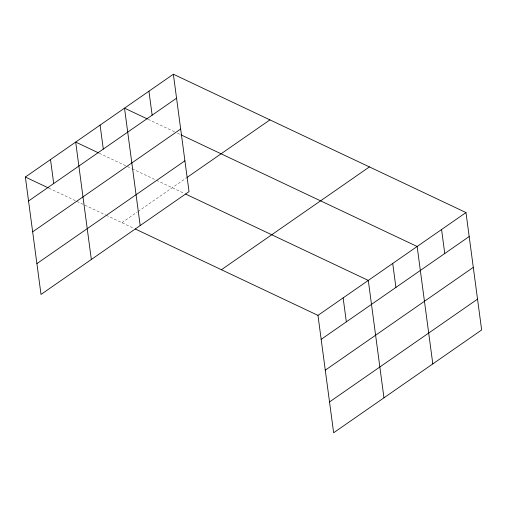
<?xml version="1.0" encoding="UTF-8"?>
<svg xmlns="http://www.w3.org/2000/svg" width="507" height="507" viewBox="0 0 507 507"><rect width="100%" height="100%" fill="white"/><g stroke="black" fill="none" stroke-linecap="round" stroke-linejoin="round"><path stroke-width="0.38" stroke-dasharray="2.54 1.9" d="M121.914 222.687L137.403 211.932M138.043 211.482L186.38 177.913M148.12 119.316L174.592 131.826M177.45 133.176L180.308 134.532M99.277 153.241L131.465 168.457M132.181 168.793L155.788 179.953M156.505 180.296L184.237 193.401M48.957 188.198L76.139 201.045M76.855 201.387L105.462 214.911M106.178 215.247L133.911 228.359"/><path stroke-width="0.76" d="M173.362 74.225L189.029 191.627L41.016 294.44L25.35 177.038L173.362 74.225L465.984 212.56L481.65 329.962L333.638 432.775L317.971 315.373L135.325 229.025M28.55 201.006L176.563 98.2M32.663 231.838L180.676 129.031M36.903 263.608L184.909 160.795M187.02 177.463L269.927 119.88M221.407 269.724L369.419 166.911M317.971 315.373L465.984 212.56M321.172 339.341L469.184 236.535M325.285 370.173L473.297 267.366M329.525 401.943L477.537 299.13M147.41 118.974L124.519 108.156L140.179 225.558M181.024 134.868L417.141 246.491L432.807 363.893M98.561 152.905L75.676 142.08L91.336 259.483M185.644 194.067L368.297 280.415L383.964 397.818M25.35 177.038L48.241 187.856M441.565 229.525L444.759 253.5M392.722 263.45L395.916 287.425M343.138 297.894L346.332 321.869M148.938 91.19L152.138 115.165M100.094 125.121L103.295 149.09M50.51 159.559L53.71 183.534"/></g></svg>
